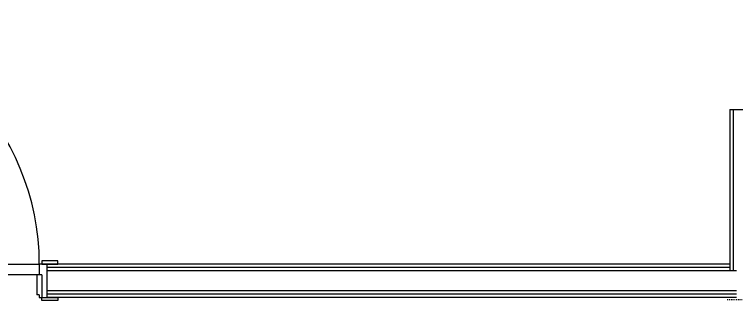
# Model space of a CAD drawing. Header units: millimetres. Extents: x 836 to 24182, y 1037 to 15910.
# Drawn here: x 17398 to 21476, y 10263 to 11879 of the extents above; entities that cross this region are included whole.
import ezdxf

# ---------------------------------------------------------------- set-up
doc = ezdxf.new("R2010")
doc.units = ezdxf.units.MM
doc.linetypes.add('HIDDEN', pattern=[10, 5, -5])
for name, color, linetype in [('전용면적', 30, 'Continuous'), ('주동원본-1$0$A_DOOR', 5, 'Continuous'), ('주동원본-1$0$A_DRY', 5, 'Continuous')]:
    doc.layers.add(name, color=color, linetype=linetype)

# ---------------------------------------------------------------- blocks, each defined once
blk = doc.blocks.new('문방')
at = {"layer": '주동원본-1$0$A_DOOR', "color": 8}
for p, q in [((30, 40), (940, 40)), ((930, 0), (10, 0))]:
    blk.add_line(p, q, dxfattribs=at)
at = {"layer": '주동원본-1$0$A_DOOR'}
blk.add_lwpolyline([(0, 40), (30, 40), (30, 980), (0, 980)], close=True, dxfattribs=at)
at = {"layer": '주동원본-1$0$A_DOOR', "color": 8}
blk.add_arc((-0.7, 39.7), 940.7, 0.0175, 88.4976, dxfattribs=at)

msp = doc.modelspace()

# ---------------------------------------------------------------- linework, layer by layer
msp.add_line((21438.8, 11342.5), (21738.8, 11342.5))
at = {"layer": '전용면적', "linetype": 'HIDDEN'}
msp.add_line((21423.8, 10270), (22203.8, 10270), dxfattribs=at)
at = {"layer": '주동원본-1$0$A_DOOR', "ltscale": 0.3}
for p, q in [((17553.8, 10408.7), (17523.8, 10408.7)), ((17523.8, 10408.7), (17523.8, 10296.2)), ((17553.8, 10408.7), (17553.8, 10281.2)), ((17538.8, 10296.2), (17523.8, 10296.2))]:
    msp.add_line(p, q, dxfattribs=at)
for points in [[(17553.8, 10468.7), (17643.8, 10468.7), (17643.8, 10486.7), (17553.8, 10486.7)], [(17553.8, 10281.2), (17643.8, 10281.2), (17643.8, 10263.2), (17553.8, 10263.2)]]:
    msp.add_lwpolyline(points, close=True, dxfattribs=at)
for points in [[(17583.8, 10281.2), (17583.8, 10468.7), (17538.8, 10468.7), (17538.8, 10408.7)], [(17538.8, 10296.2), (17538.8, 10281.2), (17583.8, 10281.2)]]:
    msp.add_lwpolyline(points, dxfattribs=at)
at = {"layer": '주동원본-1$0$A_DRY'}
for p, q in [((21438.8, 11342.5), (21438.8, 10431.2)), ((21438.8, 10468.7), (17583.8, 10468.7)), ((21476.3, 10431.2), (17583.8, 10431.2)), ((21476.3, 10318.7), (17583.8, 10318.7)), ((21476.3, 10281.2), (17583.8, 10281.2))]:
    msp.add_line(p, q, dxfattribs=at)
at = {"layer": '주동원본-1$0$A_DRY', "color": 8}
for p, q in [((21457.6, 11342.5), (21457.6, 10431.2)), ((21438.8, 10450), (17583.8, 10450)), ((21476.3, 10300), (17583.8, 10300))]:
    msp.add_line(p, q, dxfattribs=at)

# ---------------------------------------------------------------- block references
at = {"xscale": 1.5, "yscale": 1.5, "zscale": 1.5}
msp.add_blockref('문방', (16128.8, 10408.7), dxfattribs=at)

doc.saveas('drawing.dxf')
